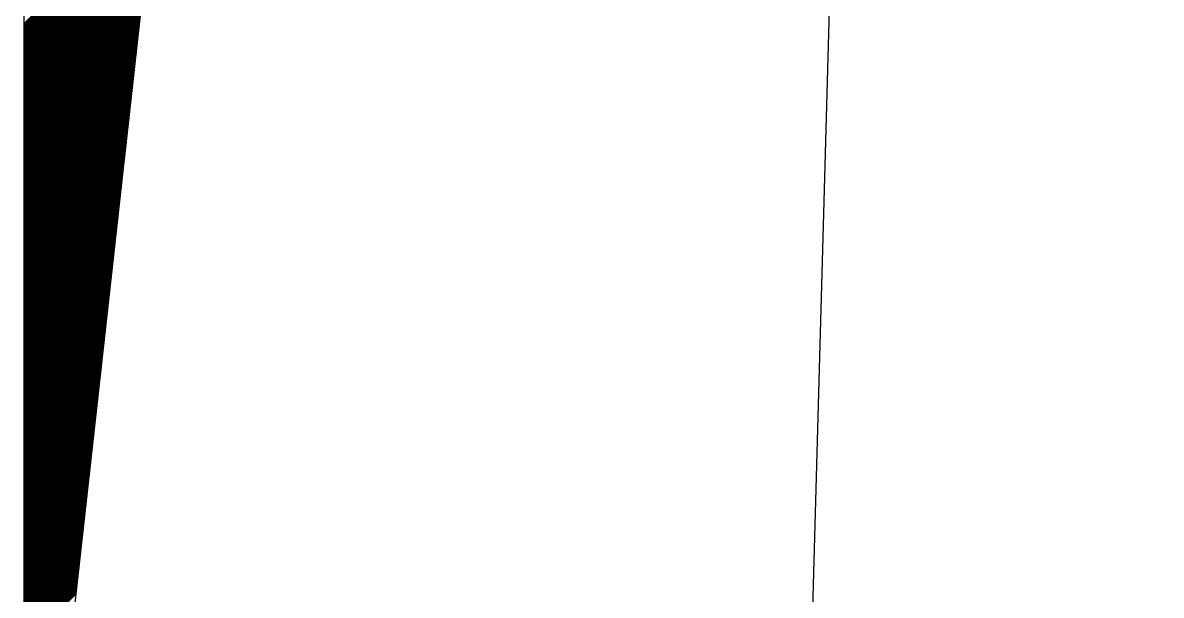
# Model space of a CAD drawing. Extents: x -169 to 91, y -255 to -61.
# Drawn here: x -131.619 to -129.185, y -92.088 to -90.863 of the extents above; entities that cross this region are included whole.
import ezdxf

# ---------------------------------------------------------------- set-up
doc = ezdxf.new("R2010")
doc.units = 0
doc.layers.get('0').update_dxf_attribs({"linetype": 'CONTINUOUS'})
doc.layers.add('2', color=7, linetype='CONTINUOUS')
doc.layers.add('COORDENADAS', color=1, linetype='CONTINUOUS')
doc.styles.add('1', font='ARIAL.TTF')
doc.dimstyles.get("Standard").update_dxf_attribs({"dimscale": 0, "dimtxt": 3, "dimasz": 2, "dimexe": 1.25, "dimexo": 0.625, "dimtad": 1, "dimdec": 4, "dimtxsty": '1', "dimcen": 2.5, "dimclrd": 2, "dimclre": 2, "dimazin": 3, "dimtfac": 1, "dimtdec": 4, "dimtmove": 0, "dimatfit": 3, "dimtolj": 1, "dimtzin": 0})

# ---------------------------------------------------------------- blocks, each defined once
blk = doc.blocks.new('*X3')
at = {"color": 0}
for p, q in [((66.185, -11.508), (67.992, -9.701)), ((66.185, -11.526), (67.99, -9.721)), ((66.185, -11.544), (67.988, -9.741)), ((66.185, -11.561), (67.985, -9.761)), ((66.185, -11.579), (67.983, -9.781)), ((66.185, -11.597), (67.981, -9.801)), ((66.185, -11.614), (67.979, -9.821)), ((66.185, -11.632), (67.977, -9.841)), ((66.185, -11.65), (67.974, -9.86)), ((66.185, -11.667), (67.972, -9.88)), ((66.185, -11.685), (67.97, -9.9)), ((66.185, -11.703), (67.968, -9.92)), ((66.185, -11.72), (67.965, -9.94)), ((66.185, -11.738), (67.963, -9.96)), ((66.185, -11.756), (67.961, -9.98)), ((66.185, -11.773), (67.959, -10)), ((66.185, -11.791), (67.957, -10.02)), ((66.185, -11.809), (67.954, -10.039)), ((66.185, -11.826), (67.952, -10.059)), ((66.185, -11.844), (67.95, -10.079)), ((66.185, -11.862), (67.948, -10.099)), ((66.185, -11.879), (67.946, -10.119)), ((66.185, -11.897), (67.943, -10.139)), ((66.185, -11.915), (67.941, -10.159)), ((66.185, -11.932), (67.939, -10.179)), ((66.185, -11.95), (67.937, -10.199)), ((66.185, -11.968), (67.935, -10.218)), ((66.185, -11.985), (67.932, -10.238)), ((66.185, -12.003), (67.93, -10.258)), ((66.185, -12.021), (67.928, -10.278)), ((66.185, -12.039), (67.926, -10.298)), ((66.185, -12.056), (67.924, -10.318)), ((66.185, -12.074), (67.921, -10.338)), ((66.185, -12.092), (67.919, -10.358)), ((66.185, -12.109), (67.917, -10.378)), ((66.185, -12.127), (67.915, -10.397)), ((66.185, -12.145), (67.912, -10.417)), ((66.185, -12.162), (67.91, -10.437)), ((66.185, -12.18), (67.908, -10.457)), ((66.185, -12.198), (67.906, -10.477)), ((66.185, -12.215), (67.904, -10.497)), ((66.185, -12.233), (67.901, -10.517)), ((66.185, -12.251), (67.899, -10.537)), ((66.185, -12.268), (67.897, -10.557)), ((66.185, -12.286), (67.895, -10.576)), ((66.185, -12.304), (67.893, -10.596)), ((66.185, -12.321), (67.89, -10.616)), ((66.185, -12.339), (67.888, -10.636)), ((66.185, -12.357), (67.886, -10.656)), ((66.185, -12.374), (67.884, -10.676)), ((66.185, -12.392), (67.882, -10.696)), ((66.185, -12.41), (67.879, -10.716)), ((66.185, -12.427), (67.877, -10.735)), ((66.185, -12.445), (67.875, -10.755)), ((66.185, -12.463), (67.873, -10.775)), ((66.185, -12.48), (67.87, -10.795)), ((66.185, -12.498), (67.868, -10.815)), ((66.185, -12.516), (67.866, -10.835)), ((66.185, -12.533), (67.864, -10.855)), ((66.185, -12.551), (67.862, -10.875)), ((66.185, -12.569), (67.859, -10.895)), ((66.185, -12.587), (67.857, -10.914)), ((66.185, -12.604), (67.855, -10.934)), ((66.185, -12.622), (67.853, -10.954)), ((66.185, -12.64), (67.851, -10.974)), ((66.185, -12.657), (67.848, -10.994)), ((66.185, -12.675), (67.846, -11.014)), ((66.185, -12.693), (67.844, -11.034)), ((66.185, -12.71), (67.842, -11.054)), ((66.185, -12.728), (67.84, -11.074)), ((66.185, -12.746), (67.837, -11.093)), ((66.185, -12.763), (67.835, -11.113)), ((66.185, -12.781), (67.833, -11.133)), ((66.185, -12.799), (67.831, -11.153)), ((66.185, -12.816), (67.828, -11.173)), ((66.185, -12.834), (67.826, -11.193)), ((66.185, -12.852), (67.824, -11.213)), ((66.185, -12.869), (67.822, -11.233)), ((66.185, -12.887), (67.82, -11.253)), ((66.185, -12.905), (67.817, -11.272)), ((66.185, -12.922), (67.815, -11.292)), ((66.185, -12.94), (67.813, -11.312)), ((66.185, -12.958), (67.811, -11.332)), ((66.185, -12.975), (67.809, -11.352)), ((66.185, -12.993), (67.806, -11.372)), ((66.185, -13.011), (67.804, -11.392)), ((66.185, -13.028), (67.802, -11.412)), ((66.185, -13.046), (67.8, -11.432)), ((66.185, -13.064), (67.798, -11.451)), ((66.185, -13.082), (67.795, -11.471)), ((66.185, -13.099), (67.793, -11.491)), ((66.185, -13.117), (67.791, -11.511)), ((66.185, -13.135), (67.789, -11.531)), ((66.185, -13.152), (67.786, -11.551)), ((66.185, -13.17), (67.784, -11.571)), ((66.185, -13.188), (67.782, -11.591)), ((66.185, -13.205), (67.78, -11.611)), ((66.185, -13.223), (67.778, -11.63)), ((66.185, -13.241), (67.775, -11.65)), ((66.185, -13.258), (67.773, -11.67)), ((66.185, -13.276), (67.771, -11.69)), ((66.185, -13.294), (67.769, -11.71)), ((66.185, -13.311), (67.767, -11.73)), ((66.185, -13.329), (67.764, -11.75)), ((66.185, -13.347), (67.762, -11.77)), ((66.185, -13.364), (67.76, -11.79)), ((66.185, -13.382), (67.758, -11.809)), ((66.185, -13.4), (67.756, -11.829)), ((66.185, -13.417), (67.753, -11.849)), ((66.185, -13.435), (67.751, -11.869)), ((66.185, -13.453), (67.749, -11.889)), ((66.185, -13.47), (67.747, -11.909)), ((66.185, -13.488), (67.745, -11.929)), ((66.185, -13.506), (67.742, -11.949)), ((66.185, -13.523), (67.74, -11.969)), ((66.185, -13.541), (67.738, -11.988)), ((66.185, -13.559), (67.736, -12.008)), ((66.185, -13.576), (67.733, -12.028)), ((66.185, -13.594), (67.731, -12.048)), ((66.185, -13.612), (67.729, -12.068)), ((66.185, -13.63), (67.727, -12.088)), ((66.185, -13.647), (67.725, -12.108)), ((66.185, -13.665), (67.722, -12.128)), ((66.185, -13.683), (67.72, -12.148)), ((66.185, -13.7), (67.718, -12.167)), ((66.185, -13.718), (67.716, -12.187)), ((66.185, -13.736), (67.714, -12.207)), ((66.185, -13.753), (67.711, -12.227)), ((66.185, -13.771), (67.709, -12.247)), ((66.185, -13.789), (67.707, -12.267)), ((66.185, -13.806), (67.705, -12.287)), ((66.185, -13.824), (67.703, -12.307)), ((66.185, -13.842), (67.7, -12.326)), ((66.185, -13.859), (67.698, -12.346)), ((66.185, -13.877), (67.696, -12.366)), ((66.185, -13.895), (67.694, -12.386)), ((66.185, -13.912), (67.691, -12.406)), ((66.185, -13.93), (67.689, -12.426)), ((66.185, -13.948), (67.687, -12.446)), ((66.185, -13.965), (67.685, -12.466)), ((66.185, -13.983), (67.683, -12.486)), ((66.185, -14.001), (67.68, -12.505)), ((66.185, -14.018), (67.678, -12.525)), ((66.185, -14.036), (67.676, -12.545)), ((66.185, -14.054), (67.674, -12.565)), ((66.185, -14.071), (67.672, -12.585)), ((66.185, -14.089), (67.669, -12.605)), ((66.185, -14.107), (67.667, -12.625)), ((66.185, -14.124), (67.665, -12.645)), ((66.185, -14.142), (67.663, -12.665)), ((66.185, -14.16), (67.661, -12.684)), ((66.185, -14.178), (67.658, -12.704)), ((66.185, -14.195), (67.656, -12.724)), ((66.185, -14.213), (67.654, -12.744)), ((66.185, -14.231), (67.652, -12.764)), ((66.185, -14.248), (67.649, -12.784)), ((66.185, -14.266), (67.647, -12.804)), ((66.185, -14.284), (67.645, -12.824)), ((66.185, -14.301), (67.643, -12.844)), ((66.185, -14.319), (67.641, -12.863)), ((66.185, -14.337), (67.638, -12.883)), ((66.185, -14.354), (67.636, -12.903)), ((66.185, -14.372), (67.634, -12.923)), ((66.185, -14.39), (67.632, -12.943)), ((66.185, -14.407), (67.63, -12.963)), ((66.185, -14.425), (67.627, -12.983)), ((66.185, -14.443), (67.625, -13.003)), ((66.185, -14.46), (67.623, -13.023)), ((66.185, -14.478), (67.621, -13.042)), ((66.185, -14.496), (67.619, -13.062)), ((66.185, -14.513), (67.616, -13.082)), ((66.185, -14.531), (67.614, -13.102)), ((66.185, -14.549), (67.612, -13.122)), ((66.185, -14.566), (67.61, -13.142)), ((66.185, -14.584), (67.608, -13.162)), ((66.185, -14.602), (67.605, -13.182)), ((66.185, -14.619), (67.603, -13.202)), ((66.185, -14.637), (67.601, -13.221)), ((66.185, -14.655), (67.599, -13.241)), ((66.185, -14.672), (67.596, -13.261)), ((66.185, -14.69), (67.594, -13.281)), ((66.185, -14.708), (67.592, -13.301)), ((66.185, -14.726), (67.59, -13.321)), ((66.185, -14.743), (67.588, -13.341)), ((66.185, -14.761), (67.585, -13.361)), ((66.185, -14.779), (67.583, -13.381)), ((66.185, -14.796), (67.581, -13.4)), ((66.185, -14.814), (67.579, -13.42)), ((66.185, -14.832), (67.577, -13.44)), ((66.185, -14.849), (67.574, -13.46)), ((66.185, -14.867), (67.572, -13.48)), ((66.185, -14.885), (67.57, -13.5)), ((66.185, -14.902), (67.568, -13.52)), ((66.185, -14.92), (67.566, -13.54)), ((66.185, -14.938), (67.563, -13.56)), ((66.185, -14.955), (67.561, -13.579)), ((66.185, -14.973), (67.559, -13.599)), ((66.185, -14.991), (67.557, -13.619)), ((66.185, -15.008), (67.554, -13.639)), ((66.185, -15.026), (67.552, -13.659)), ((66.185, -15.044), (67.55, -13.679)), ((66.185, -15.061), (67.548, -13.699)), ((66.185, -15.079), (67.546, -13.719)), ((66.185, -15.097), (67.543, -13.738)), ((66.185, -15.114), (67.541, -13.758)), ((66.185, -15.132), (67.539, -13.778)), ((66.185, -15.15), (67.537, -13.798)), ((66.185, -15.167), (67.535, -13.818)), ((66.185, -15.185), (67.532, -13.838)), ((66.185, -15.203), (67.53, -13.858)), ((66.185, -15.22), (67.528, -13.878)), ((66.185, -15.238), (67.526, -13.898)), ((66.185, -15.256), (67.524, -13.917)), ((66.185, -15.274), (67.521, -13.937)), ((66.185, -15.291), (67.519, -13.957)), ((66.185, -15.309), (67.517, -13.977)), ((66.185, -15.327), (67.515, -13.997)), ((66.185, -15.344), (67.512, -14.017)), ((66.185, -15.362), (67.51, -14.037)), ((66.185, -15.38), (67.508, -14.057)), ((66.185, -15.397), (67.506, -14.077)), ((66.185, -15.415), (67.504, -14.096)), ((66.185, -15.433), (67.501, -14.116)), ((66.185, -15.45), (67.499, -14.136)), ((66.185, -15.468), (67.497, -14.156)), ((66.185, -15.486), (67.495, -14.176)), ((66.185, -15.503), (67.493, -14.196)), ((66.185, -15.521), (67.49, -14.216)), ((66.185, -15.539), (67.488, -14.236)), ((66.185, -15.556), (67.486, -14.256)), ((66.185, -15.574), (67.484, -14.275)), ((66.185, -15.592), (67.482, -14.295)), ((66.185, -15.609), (67.479, -14.315)), ((66.185, -15.627), (67.477, -14.335)), ((66.185, -15.645), (67.475, -14.355)), ((66.185, -15.662), (67.473, -14.375)), ((66.185, -15.68), (67.471, -14.395)), ((66.185, -15.698), (67.468, -14.415)), ((66.185, -15.715), (67.466, -14.435)), ((66.185, -15.733), (67.464, -14.454)), ((66.185, -15.751), (67.462, -14.474)), ((66.185, -15.769), (67.459, -14.494)), ((66.185, -15.786), (67.457, -14.514)), ((66.185, -15.804), (67.455, -14.534)), ((66.185, -15.822), (67.453, -14.554)), ((66.185, -15.839), (67.451, -14.574)), ((66.185, -15.857), (67.448, -14.594)), ((66.185, -15.875), (67.446, -14.614)), ((66.185, -15.892), (67.444, -14.633)), ((66.185, -15.91), (67.442, -14.653)), ((66.185, -15.928), (67.44, -14.673)), ((66.185, -15.945), (67.437, -14.693)), ((66.185, -15.963), (67.435, -14.713)), ((66.185, -15.981), (67.433, -14.733)), ((66.185, -15.998), (67.431, -14.753)), ((66.185, -16.016), (67.429, -14.773)), ((66.185, -16.034), (67.426, -14.793)), ((66.185, -16.051), (67.424, -14.812)), ((66.185, -16.069), (67.422, -14.832)), ((66.185, -16.087), (67.42, -14.852)), ((66.185, -16.104), (67.417, -14.872)), ((66.185, -16.122), (67.415, -14.892)), ((66.185, -16.14), (67.413, -14.912)), ((66.185, -16.157), (67.411, -14.932)), ((66.185, -16.175), (67.409, -14.952)), ((66.185, -16.193), (67.406, -14.972)), ((66.185, -16.21), (67.404, -14.991)), ((66.185, -16.228), (67.402, -15.011)), ((66.185, -16.246), (67.4, -15.031)), ((66.185, -16.263), (67.398, -15.051)), ((66.185, -16.281), (67.395, -15.071)), ((66.185, -16.299), (67.393, -15.091)), ((66.185, -16.317), (67.391, -15.111)), ((66.185, -16.334), (67.389, -15.131)), ((66.185, -16.352), (67.387, -15.15)), ((66.185, -16.37), (67.384, -15.17)), ((66.185, -16.387), (67.382, -15.19)), ((66.185, -16.405), (67.38, -15.21)), ((66.185, -16.423), (67.378, -15.23)), ((66.185, -16.44), (67.375, -15.25)), ((66.185, -16.458), (67.373, -15.27)), ((66.185, -16.476), (67.371, -15.29)), ((66.185, -16.493), (67.369, -15.31)), ((66.185, -16.511), (67.367, -15.329)), ((66.185, -16.529), (67.364, -15.349)), ((66.185, -16.546), (67.362, -15.369)), ((66.185, -16.564), (67.36, -15.389)), ((66.185, -16.582), (67.358, -15.409)), ((66.185, -16.599), (67.356, -15.429)), ((66.185, -16.617), (67.353, -15.449)), ((66.185, -16.635), (67.351, -15.469)), ((66.185, -16.652), (67.349, -15.489)), ((66.185, -16.67), (67.347, -15.508)), ((66.185, -16.688), (67.345, -15.528)), ((66.185, -16.705), (67.342, -15.548)), ((66.185, -16.723), (67.34, -15.568)), ((66.185, -16.741), (67.338, -15.588)), ((66.185, -16.758), (67.336, -15.608)), ((66.185, -16.776), (67.334, -15.628)), ((66.185, -16.794), (67.331, -15.648)), ((66.185, -16.811), (67.329, -15.668)), ((66.185, -16.829), (67.327, -15.687)), ((66.185, -16.847), (67.325, -15.707)), ((66.185, -16.865), (67.322, -15.727)), ((66.185, -16.882), (67.32, -15.747)), ((66.185, -16.9), (67.318, -15.767)), ((66.185, -16.918), (67.316, -15.787)), ((66.185, -16.935), (67.314, -15.807)), ((66.185, -16.953), (67.311, -15.827)), ((66.185, -16.971), (67.309, -15.847)), ((66.185, -16.988), (67.307, -15.866)), ((66.185, -17.006), (67.305, -15.886)), ((66.185, -17.024), (67.303, -15.906)), ((66.185, -17.041), (67.3, -15.926)), ((66.185, -17.059), (67.298, -15.946)), ((66.185, -17.077), (67.296, -15.966)), ((66.185, -17.094), (67.294, -15.986)), ((66.185, -17.112), (67.292, -16.006)), ((66.185, -17.13), (67.289, -16.026)), ((66.185, -17.147), (67.287, -16.045)), ((66.185, -17.165), (67.285, -16.065)), ((66.185, -17.183), (67.283, -16.085)), ((66.185, -17.2), (67.28, -16.105)), ((66.185, -17.218), (67.278, -16.125)), ((66.185, -17.236), (67.276, -16.145)), ((66.185, -17.253), (67.274, -16.165)), ((66.185, -17.271), (67.272, -16.185)), ((66.185, -17.289), (67.269, -16.205)), ((66.185, -17.306), (67.267, -16.224)), ((66.185, -17.324), (67.265, -16.244)), ((66.185, -17.342), (67.263, -16.264)), ((66.185, -17.359), (67.261, -16.284)), ((66.185, -17.377), (67.258, -16.304)), ((66.185, -17.395), (67.256, -16.324)), ((66.185, -17.413), (67.254, -16.344)), ((66.185, -17.43), (67.252, -16.364)), ((66.185, -17.448), (67.25, -16.384)), ((66.185, -17.466), (67.247, -16.403)), ((66.185, -17.483), (67.245, -16.423)), ((66.185, -17.501), (67.243, -16.443)), ((66.185, -17.519), (67.241, -16.463)), ((66.185, -17.536), (67.238, -16.483)), ((66.185, -17.554), (67.236, -16.503)), ((66.185, -17.572), (67.234, -16.523)), ((66.185, -17.589), (67.232, -16.543)), ((66.185, -17.607), (67.23, -16.563)), ((66.185, -17.625), (67.227, -16.582)), ((66.185, -17.642), (67.225, -16.602)), ((66.185, -17.66), (67.223, -16.622)), ((66.185, -17.678), (67.221, -16.642)), ((66.185, -17.695), (67.219, -16.662)), ((66.185, -17.713), (67.216, -16.682)), ((66.185, -17.731), (67.214, -16.702)), ((66.185, -17.748), (67.212, -16.722)), ((66.185, -17.766), (67.21, -16.741)), ((66.185, -17.784), (67.208, -16.761)), ((66.185, -17.801), (67.205, -16.781)), ((66.185, -17.819), (67.203, -16.801)), ((66.185, -17.837), (67.201, -16.821)), ((66.185, -17.854), (67.199, -16.841)), ((66.185, -17.872), (67.197, -16.861)), ((66.185, -17.89), (67.194, -16.881)), ((66.185, -17.908), (67.192, -16.901)), ((66.185, -17.925), (67.19, -16.92)), ((66.185, -17.943), (67.188, -16.94)), ((66.185, -17.961), (67.185, -16.96)), ((66.185, -17.978), (67.183, -16.98)), ((66.185, -17.996), (67.181, -17)), ((66.185, -18.014), (67.179, -17.02)), ((66.185, -18.031), (67.177, -17.04)), ((66.185, -18.049), (67.174, -17.06)), ((66.185, -18.067), (67.172, -17.08)), ((66.185, -18.084), (67.17, -17.099)), ((66.185, -18.102), (67.168, -17.119)), ((66.185, -18.12), (67.166, -17.139)), ((66.185, -18.137), (67.163, -17.159)), ((66.185, -18.155), (67.161, -17.179)), ((66.185, -18.173), (67.159, -17.199)), ((66.185, -18.19), (67.157, -17.219)), ((66.185, -18.208), (67.155, -17.239)), ((66.185, -18.226), (67.152, -17.259)), ((66.185, -18.243), (67.15, -17.278)), ((66.185, -18.261), (67.148, -17.298)), ((66.185, -18.279), (67.146, -17.318)), ((66.185, -18.296), (67.143, -17.338)), ((66.185, -18.314), (67.141, -17.358)), ((66.185, -18.332), (67.139, -17.378)), ((66.185, -18.349), (67.137, -17.398)), ((66.185, -18.367), (67.135, -17.418)), ((66.185, -18.385), (67.132, -17.438)), ((66.185, -18.402), (67.13, -17.457)), ((66.185, -18.42), (67.128, -17.477)), ((66.185, -18.438), (67.126, -17.497)), ((66.185, -18.456), (67.124, -17.517)), ((66.185, -18.473), (67.121, -17.537)), ((66.185, -18.491), (67.119, -17.557)), ((66.185, -18.509), (67.117, -17.577)), ((66.185, -18.526), (67.115, -17.597)), ((66.185, -18.544), (67.113, -17.617)), ((66.185, -18.562), (67.11, -17.636)), ((66.185, -18.579), (67.108, -17.656)), ((66.185, -18.597), (67.106, -17.676)), ((66.185, -18.615), (67.104, -17.696)), ((66.185, -18.632), (67.101, -17.716)), ((66.185, -18.65), (67.099, -17.736)), ((66.185, -18.668), (67.097, -17.756)), ((66.185, -18.685), (67.095, -17.776)), ((66.185, -18.703), (67.093, -17.796)), ((66.185, -18.721), (67.09, -17.815)), ((66.185, -18.738), (67.088, -17.835)), ((66.185, -18.756), (67.086, -17.855)), ((66.185, -18.774), (67.084, -17.875)), ((66.185, -18.791), (67.082, -17.895)), ((66.185, -18.809), (67.079, -17.915)), ((66.185, -18.827), (67.077, -17.935)), ((66.185, -18.844), (67.075, -17.955)), ((66.185, -18.862), (67.073, -17.975)), ((66.185, -18.88), (67.071, -17.994)), ((66.185, -18.897), (67.068, -18.014)), ((66.185, -18.915), (67.066, -18.034)), ((66.185, -18.933), (67.064, -18.054)), ((66.185, -18.95), (67.062, -18.074)), ((66.185, -18.968), (67.06, -18.094)), ((66.185, -18.986), (67.057, -18.114)), ((66.185, -19.004), (67.055, -18.134)), ((66.185, -19.021), (67.053, -18.153)), ((66.185, -19.039), (67.051, -18.173)), ((66.185, -19.057), (67.048, -18.193)), ((66.185, -19.074), (67.046, -18.213)), ((66.185, -19.092), (67.044, -18.233)), ((66.185, -19.11), (67.042, -18.253)), ((66.185, -19.127), (67.04, -18.273)), ((66.185, -19.145), (67.037, -18.293)), ((66.185, -19.163), (67.035, -18.313)), ((66.185, -19.18), (67.033, -18.332)), ((66.185, -19.198), (67.031, -18.352)), ((66.185, -19.216), (67.029, -18.372)), ((66.185, -19.233), (67.026, -18.392)), ((66.185, -19.251), (67.024, -18.412)), ((66.185, -19.269), (67.022, -18.432)), ((66.185, -19.286), (67.02, -18.452)), ((66.185, -19.304), (67.018, -18.472)), ((66.185, -19.322), (67.015, -18.492)), ((66.185, -19.339), (67.013, -18.511)), ((66.185, -19.357), (67.011, -18.531)), ((66.185, -19.375), (67.009, -18.551)), ((66.185, -19.392), (67.006, -18.571)), ((66.185, -19.41), (67.004, -18.591)), ((66.185, -19.428), (67.002, -18.611)), ((66.185, -19.445), (67, -18.631)), ((66.185, -19.463), (66.998, -18.651)), ((66.185, -19.481), (66.995, -18.671)), ((66.185, -19.498), (66.993, -18.69)), ((66.185, -19.516), (66.991, -18.71)), ((66.185, -19.534), (66.989, -18.73)), ((66.185, -19.552), (66.987, -18.75)), ((66.185, -19.569), (66.984, -18.77)), ((66.185, -19.587), (66.982, -18.79)), ((66.185, -19.605), (66.98, -18.81)), ((66.185, -19.622), (66.978, -18.83)), ((66.185, -19.64), (66.976, -18.85)), ((66.185, -19.658), (66.973, -18.869)), ((66.185, -19.675), (66.971, -18.889)), ((66.185, -19.693), (66.969, -18.909)), ((66.185, -19.711), (66.967, -18.929)), ((66.185, -19.728), (66.964, -18.949)), ((66.185, -19.746), (66.962, -18.969)), ((66.185, -19.764), (66.96, -18.989)), ((66.185, -19.781), (66.958, -19.009)), ((66.185, -19.799), (66.956, -19.029)), ((66.185, -19.817), (66.953, -19.048)), ((66.185, -19.834), (66.951, -19.068)), ((66.185, -19.852), (66.949, -19.088)), ((66.185, -19.87), (66.947, -19.108)), ((66.185, -19.887), (66.945, -19.128)), ((66.185, -19.905), (66.942, -19.148)), ((66.185, -19.923), (66.94, -19.168)), ((66.185, -19.94), (66.938, -19.188)), ((66.185, -19.958), (66.936, -19.208)), ((66.185, -19.976), (66.934, -19.227)), ((66.185, -19.993), (66.931, -19.247)), ((66.185, -20.011), (66.929, -19.267)), ((66.185, -20.029), (66.927, -19.287)), ((66.185, -20.047), (66.925, -19.307)), ((66.185, -20.064), (66.923, -19.327)), ((66.185, -20.082), (66.92, -19.347)), ((66.185, -20.1), (66.918, -19.367)), ((66.185, -20.117), (66.916, -19.387)), ((66.185, -20.135), (66.914, -19.406)), ((66.185, -20.153), (66.911, -19.426))]:
    blk.add_line(p, q, dxfattribs=at)
blk = doc.blocks.new('A$C2F5D7D56')
at = {"layer": '2'}
for p, q in [((10.1995, 27.7704), (10.1995, 1.5204)), ((10.1995, 1.5204), (11.2495, 10.9704))]:
    blk.add_line(p, q, dxfattribs=at)
at = {"layer": '2', "xscale": 0.35, "yscale": 0.35, "zscale": 0.35, "rotation": 1.820617759342798e-06}
blk.add_blockref('*X3', (-12.9653, 10.6074), dxfattribs=at)

msp = doc.modelspace()

# ---------------------------------------------------------------- linework, layer by layer
at = {"layer": 'COORDENADAS', "color": 7}
msp.add_line((-129.2257, -66.7583), (-132.5142, -185.1185), dxfattribs=at)

# ---------------------------------------------------------------- block references
at = {"layer": '2', "xscale": 0.4400006, "yscale": 0.4400006, "zscale": 0.4400006}
msp.add_blockref('A$C2F5D7D56', (-136.1045, -93.7608), dxfattribs=at)

# ---------------------------------------------------------------- leaders
at = {"layer": '2', "color": 2, "annotation_type": 0, "has_hookline": 1, "hookline_direction": 0, "text_width": 15.3376}
msp.add_leader([(-126.2712, -115.6044), (-130.1307, -79.7283), (-128.1307, -79.7283)], dimstyle='STANDARD', override={"dimscale": 1}, dxfattribs=at)

doc.saveas('drawing.dxf')
